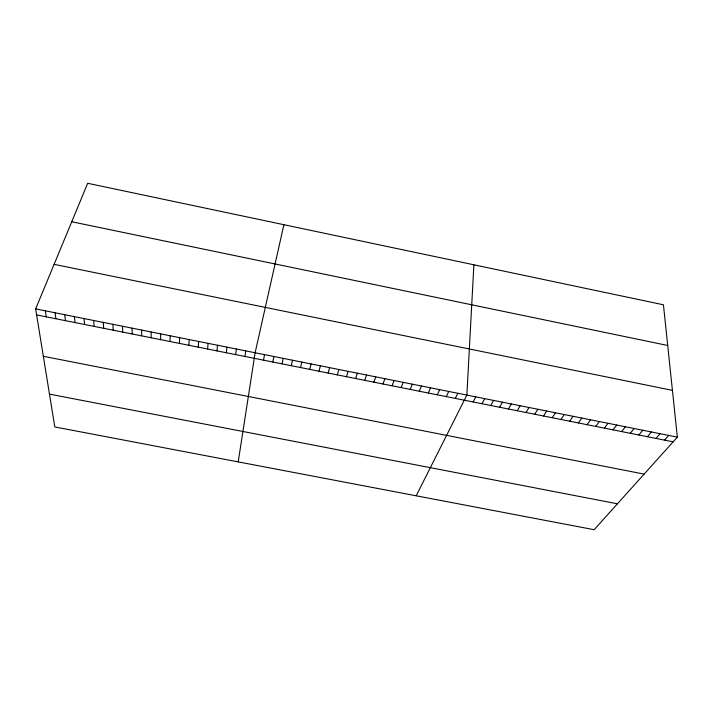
<?xml version="1.0" encoding="UTF-8"?>
<svg xmlns="http://www.w3.org/2000/svg" width="713" height="713" viewBox="0 0 713 713"><rect width="100%" height="100%" fill="white"/><g stroke="black" fill="none" stroke-linecap="round" stroke-linejoin="round"><path stroke-width="1.07" d="M160.594 339.638L160.675 333.88M170.033 341.518L170.184 335.778M179.444 343.399L179.685 337.677M473.887 264.799L466.863 395.073L416.205 495.802M188.847 345.27L189.168 339.575M198.241 347.151L198.633 341.465M207.608 349.014L208.08 343.354M216.966 350.885L217.518 345.244M226.315 352.748L226.939 347.124M235.646 354.602L236.351 349.005M244.96 356.464L245.744 350.885M238.213 461.89L255.12 352.757L283.899 224.702M263.552 360.172L264.487 354.628M272.821 362.017L273.837 356.5M282.081 363.862L283.168 358.363M291.323 365.707L292.49 360.225M300.547 367.551L301.795 362.088M309.763 369.387L311.091 363.942M318.969 371.223L320.369 365.796M328.158 373.051L329.629 367.65M337.329 374.878L338.871 369.494M346.491 376.705L348.104 371.339M355.635 378.532L357.329 373.184M364.762 380.35L366.535 375.02M373.879 382.168L375.724 376.865M382.979 383.986L384.904 378.692M392.07 385.795L394.066 380.528M401.143 387.605L403.21 382.355M410.207 389.414L412.346 384.182M35.65 308.889L87.69 183.294L663.438 304.799L677.35 437.149L594.161 529.706L54.803 426.944L35.65 308.889L677.35 437.149M419.253 391.214L421.472 386M428.29 393.015L430.572 387.827M437.31 394.815L439.663 389.646M446.311 396.615L448.744 391.455M455.304 398.407L457.808 393.264M473.138 401.963L475.785 396.856M481.979 403.727L484.697 398.638M490.802 405.483L493.592 400.421M499.617 407.239L502.469 402.194M508.414 408.995L511.337 403.968M517.201 410.75L520.196 405.742M525.971 412.497L529.037 407.506M534.732 414.244L537.869 409.271M543.475 415.991L546.684 411.036M552.21 417.729L555.489 412.791M560.935 419.467L564.277 414.547M569.642 421.205L573.056 416.303M578.332 422.934L581.817 418.05M587.022 424.672L590.569 419.805M595.685 426.401L599.303 421.552M604.339 428.121L608.029 423.29M612.984 429.85L616.736 425.037M621.62 431.57L625.435 426.775M630.239 433.29L634.115 428.504M638.839 435.001L642.787 430.242M647.431 436.712L651.45 431.971M656.013 438.424L660.095 433.7M664.578 440.135L668.732 435.429M49.482 394.12L617.44 503.806M43.341 356.277L644.133 474.109M36.63 314.923L673.134 441.837M54.108 264.345L672.43 390.376M71.755 221.752L667.716 345.484M45.356 310.832L46.256 316.839M55.053 312.766L55.864 318.756M64.731 314.7L65.462 320.672M74.393 316.634L75.043 322.579M84.045 318.559L84.606 324.486M93.67 320.485L94.161 326.394M103.287 322.41L103.697 328.292M112.895 324.326L113.215 330.19M122.476 326.242L122.725 332.089M132.048 328.158L132.217 333.978M141.611 330.066L141.691 335.868M151.147 331.973L151.147 337.757"/></g></svg>
